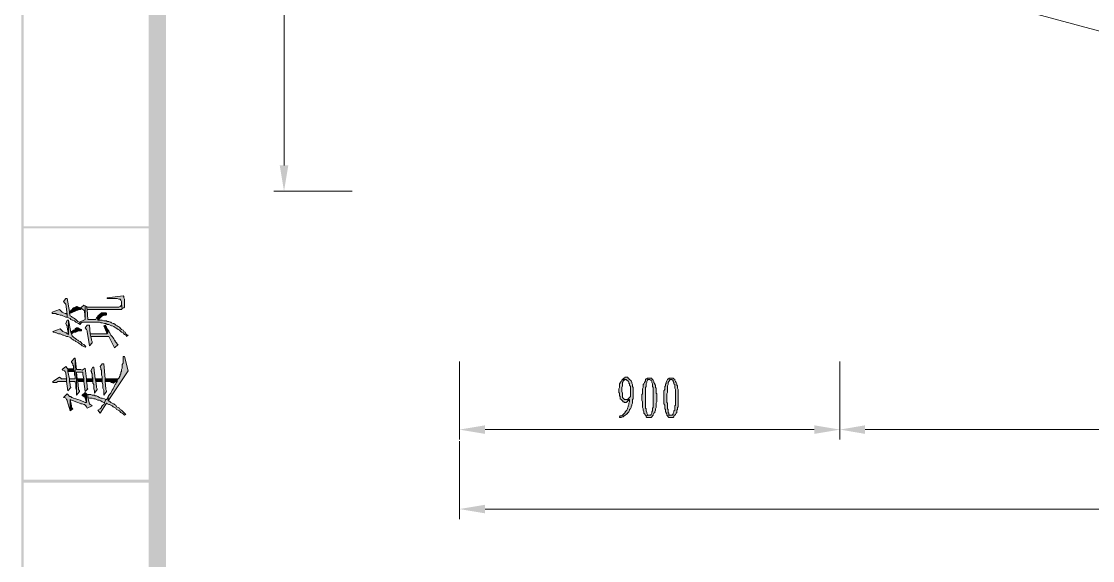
# Model space of a CAD drawing. Header units: inches. Extents: x 20 to 409, y 5 to 283.
# Drawn here: x 20.3 to 83.7, y 145.9 to 177.8 of the extents above; entities that cross this region are included whole.
import ezdxf

# ---------------------------------------------------------------- set-up
doc = ezdxf.new("R2010")
doc.units = ezdxf.units.IN
doc.header["$MEASUREMENT"] = 0
doc.layers.add('C00-00-00', color=7, linetype='Continuous')

msp = doc.modelspace()

# ---------------------------------------------------------------- hatches: boundary and pattern name
at = {"layer": 'C00-00-00'}
h = msp.add_hatch(color=0, dxfattribs=at)
h.dxf.hatch_style = 2
h.paths.add_polyline_path([(28.838, 282.085), (27.822, 283.101), (28.838, 6.114)])
h = msp.add_hatch(color=0, dxfattribs=at)
h.dxf.hatch_style = 2
h.paths.add_polyline_path([(27.822, 283.101), (28.838, 6.114), (27.822, 5.098)])
h = msp.add_hatch(color=0, dxfattribs=at)
h.dxf.hatch_style = 2
h.paths.add_polyline_path([(20.414, 282.593), (20.287, 282.593), (20.414, 5.606)])
h = msp.add_hatch(color=0, dxfattribs=at)
h.dxf.hatch_style = 2
h.paths.add_polyline_path([(20.287, 282.593), (20.414, 5.606), (20.287, 5.606)])
h = msp.add_hatch(color=0, dxfattribs=at)
h.dxf.hatch_style = 2
h.paths.add_polyline_path([(35.569, 169.266), (36.077, 169.266), (35.823, 167.742)])
h = msp.add_hatch(color=0, dxfattribs=at)
h.dxf.hatch_style = 2
h.paths.add_polyline_path([(20.329, 165.668), (20.329, 165.541), (28.33, 165.668)])
h = msp.add_hatch(color=0, dxfattribs=at)
h.dxf.hatch_style = 2
h.paths.add_polyline_path([(20.329, 165.541), (28.33, 165.668), (28.33, 165.541)])
h = msp.add_hatch(color=0, dxfattribs=at)
h.dxf.hatch_style = 2
h.paths.add_polyline_path([(22.784, 161.223), (22.827, 161.138), (22.869, 161.096), (22.911, 161.054), (22.996, 160.461), (22.996, 160.292), (23.081, 160.249), (23.165, 160.207), (23.208, 160.165), (23.292, 160.122), (23.335, 160.122), (23.419, 160.08), (23.504, 159.995), (23.589, 159.953), (23.673, 159.911), (23.758, 159.868), (23.758, 159.953), (23.716, 159.995), (23.631, 160.038), (23.546, 160.122), (23.504, 160.165), (23.419, 160.207), (23.377, 160.249), (23.292, 160.292), (23.25, 160.334), (23.165, 160.376), (23.123, 160.503), (23.123, 160.63), (22.996, 161.392), (22.911, 161.392)])
h = msp.add_hatch(color=0, dxfattribs=at)
h.dxf.hatch_style = 2
h.paths.add_polyline_path([(23.716, 159.995), (23.758, 159.953), (23.758, 159.868), (23.758, 159.953), (23.843, 159.953), (23.885, 159.995), (24.901, 159.995), (24.986, 159.953), (25.07, 159.953), (25.197, 159.911), (25.282, 159.911), (25.367, 159.868), (25.451, 159.868), (25.536, 159.826), (25.621, 159.784), (25.663, 159.784), (25.748, 159.741), (25.79, 159.699), (25.875, 159.657), (25.959, 159.614), (26.002, 159.572), (26.086, 159.53), (26.171, 159.445), (26.213, 159.403), (26.298, 159.36), (26.383, 159.276), (26.467, 159.233), (26.51, 159.149), (26.594, 159.233), (26.552, 159.233), (26.467, 159.318), (26.425, 159.403), (26.34, 159.445), (26.298, 159.53), (26.213, 159.572), (26.171, 159.614), (26.086, 159.699), (26.002, 159.741), (25.959, 159.784), (25.875, 159.826), (25.832, 159.868), (25.748, 159.911), (25.705, 159.911), (25.621, 159.953), (25.578, 159.995), (25.536, 159.995), (25.451, 160.038), (25.367, 160.038), (25.324, 160.08), (25.155, 160.08), (25.07, 160.122), (24.816, 160.122), (24.774, 160.292), (24.732, 160.249), (24.689, 160.165), (24.224, 160.165), (24.181, 160.757), (24.139, 160.927), (24.054, 160.969), (24.054, 160.165)])
h = msp.add_hatch(color=0, dxfattribs=at)
h.dxf.hatch_style = 2
h.paths.add_polyline_path([(23.8, 160.842), (23.843, 160.8), (23.927, 160.757), (23.97, 160.715), (24.012, 160.673), (24.054, 160.165), (24.054, 160.969), (23.97, 161.011)])
h = msp.add_hatch(color=0, dxfattribs=at)
h.dxf.hatch_style = 2
h.paths.add_polyline_path([(24.139, 160.927), (24.181, 160.757), (26.213, 160.757), (26.256, 160.8), (26.213, 161.054), (26.213, 161.011), (26.171, 160.969), (26.129, 160.927), (26.044, 160.884), (24.308, 160.884), (24.266, 160.884), (24.224, 160.884)])
h = msp.add_hatch(color=0, dxfattribs=at)
h.dxf.hatch_style = 2
h.paths.add_polyline_path([(25.367, 161.435), (25.367, 161.392), (25.451, 161.392), (25.959, 161.392), (26.044, 161.35), (26.129, 161.35), (26.171, 161.308), (26.213, 161.223), (26.213, 161.054), (26.256, 160.8), (26.34, 160.842), (26.383, 160.884), (26.383, 161.35), (26.34, 161.435), (26.34, 161.519), (26.298, 161.562)])
h = msp.add_hatch(color=0, dxfattribs=at)
h.dxf.hatch_style = 2
h.paths.add_polyline_path([(22.107, 160.588), (22.107, 160.503), (22.234, 160.503), (22.319, 160.503), (22.403, 160.461), (22.488, 160.461), (22.573, 160.419), (22.657, 160.419), (22.742, 160.376), (22.827, 160.334), (22.911, 160.292), (22.996, 160.292), (22.996, 160.461), (22.911, 160.503), (22.869, 160.503), (22.784, 160.546), (22.7, 160.588), (22.657, 160.63), (22.615, 160.673), (22.53, 160.757)])
h = msp.add_hatch(color=0, dxfattribs=at)
h.dxf.hatch_style = 2
h.paths.add_polyline_path([(23.123, 160.63), (23.123, 160.503), (23.25, 160.546), (23.335, 160.588), (23.419, 160.63), (23.504, 160.673), (23.589, 160.715), (23.631, 160.715), (23.716, 160.757), (23.8, 160.757), (23.8, 160.842), (23.673, 160.884), (23.589, 160.927), (23.546, 160.927), (23.462, 160.884), (23.377, 160.842), (23.335, 160.8), (23.292, 160.757), (23.208, 160.715), (23.165, 160.63)])
h = msp.add_hatch(color=0, dxfattribs=at)
h.dxf.hatch_style = 2
h.paths.add_polyline_path([(24.774, 160.292), (24.816, 160.122), (24.859, 160.165), (24.901, 160.207), (24.986, 160.292), (25.028, 160.334), (25.113, 160.376), (25.197, 160.419), (25.282, 160.419), (25.324, 160.461), (25.324, 160.503), (25.282, 160.546), (25.028, 160.546), (24.986, 160.503), (24.901, 160.461), (24.859, 160.419), (24.816, 160.376)])
h = msp.add_hatch(color=0, dxfattribs=at)
h.dxf.hatch_style = 2
h.paths.add_polyline_path([(22.149, 159.445), (22.192, 159.403), (22.234, 159.403), (22.319, 159.36), (22.361, 159.36), (22.488, 159.318), (22.573, 159.318), (22.657, 159.276), (22.742, 159.233), (22.784, 159.233), (22.869, 159.191), (22.954, 159.149), (23.038, 159.149), (23.123, 159.106), (23.208, 159.064), (23.25, 159.022), (23.335, 158.979), (23.377, 158.937), (23.462, 158.895), (23.504, 158.852), (23.589, 158.81), (23.673, 158.768), (23.716, 158.725), (23.8, 158.683), (23.885, 158.598), (23.97, 158.556), (24.054, 158.514), (24.097, 158.556), (24.012, 158.641), (23.97, 158.683), (23.885, 158.725), (23.8, 158.81), (23.758, 158.852), (23.673, 158.895), (23.631, 158.937), (23.546, 158.979), (23.504, 159.022), (23.419, 159.064), (23.377, 159.106), (23.335, 159.149), (23.292, 159.191), (23.25, 159.318), (23.208, 159.403), (23.081, 160.122), (23.081, 159.276), (22.996, 159.318), (22.954, 159.36), (22.911, 159.36), (22.827, 159.403), (22.742, 159.445), (22.7, 159.487), (22.657, 159.53), (22.573, 159.614)])
h = msp.add_hatch(color=0, dxfattribs=at)
h.dxf.hatch_style = 2
h.paths.add_polyline_path([(22.911, 159.911), (22.954, 159.826), (22.996, 159.784), (22.996, 159.699), (23.081, 159.276), (23.081, 160.122), (22.996, 160.122)])
h = msp.add_hatch(color=0, dxfattribs=at)
h.dxf.hatch_style = 2
h.paths.add_polyline_path([(23.758, 159.868), (23.8, 159.911), (23.8, 159.953), (23.758, 159.953)])
h = msp.add_hatch(color=0, dxfattribs=at)
h.dxf.hatch_style = 2
h.paths.add_polyline_path([(24.054, 159.657), (24.139, 159.572), (24.181, 159.487), (24.181, 159.445), (24.308, 158.598), (24.478, 158.768), (24.478, 158.852), (24.435, 158.937), (24.435, 158.979), (24.393, 159.149), (24.351, 159.318), (24.308, 159.826), (24.181, 159.826)])
h = msp.add_hatch(color=0, dxfattribs=at)
h.dxf.hatch_style = 2
h.paths.add_polyline_path([(25.155, 159.784), (25.367, 159.318), (25.451, 159.487), (25.367, 159.614), (25.324, 159.699), (25.24, 159.826)])
h = msp.add_hatch(color=0, dxfattribs=at)
h.dxf.hatch_style = 2
h.paths.add_polyline_path([(23.208, 159.403), (23.25, 159.318), (23.335, 159.36), (23.419, 159.403), (23.504, 159.403), (23.589, 159.445), (23.673, 159.487), (23.843, 159.487), (23.843, 159.572), (23.716, 159.614), (23.631, 159.657), (23.546, 159.657), (23.462, 159.614), (23.462, 159.572), (23.377, 159.53), (23.335, 159.487), (23.25, 159.445)])
h = msp.add_hatch(color=0, dxfattribs=at)
h.dxf.hatch_style = 2
h.paths.add_polyline_path([(24.351, 159.318), (24.393, 159.149), (25.451, 159.149), (25.79, 158.471), (26.002, 158.683), (25.959, 158.683), (25.959, 158.725), (25.917, 158.768), (25.875, 158.81), (25.832, 158.852), (25.832, 158.895), (25.79, 158.937), (25.748, 159.022), (25.705, 159.064), (25.663, 159.149), (25.578, 159.233), (25.536, 159.318), (25.494, 159.403), (25.451, 159.487), (25.367, 159.318)])
h = msp.add_hatch(color=0, dxfattribs=at)
h.dxf.hatch_style = 2
h.paths.add_polyline_path([(23.123, 156.651), (23.123, 156.482), (23.165, 156.482), (23.462, 156.482), (23.462, 156.439), (23.504, 156.355), (23.504, 156.101), (23.546, 155.974), (23.546, 155.677), (23.546, 157.032), (23.927, 157.032), (23.927, 156.99), (23.927, 156.905), (23.97, 156.651), (23.97, 156.482), (24.054, 155.889), (24.224, 156.058), (24.181, 156.101), (24.181, 156.27), (24.139, 156.482), (24.139, 156.651), (24.054, 157.286), (23.885, 157.159), (23.8, 157.201), (23.546, 157.201), (23.462, 157.879), (23.462, 156.651), (23.419, 156.651)])
h = msp.add_hatch(color=0, dxfattribs=at)
h.dxf.hatch_style = 2
h.paths.add_polyline_path([(23.25, 157.667), (23.25, 157.625), (23.335, 157.54), (23.335, 157.455), (23.377, 157.413), (23.377, 157.201), (23.419, 157.074), (23.419, 156.863), (23.462, 156.778), (23.462, 156.651), (23.462, 157.879), (23.419, 157.879)])
h = msp.add_hatch(color=0, dxfattribs=at)
h.dxf.hatch_style = 2
h.paths.add_polyline_path([(25.409, 155.593), (25.409, 155.339), (26.594, 157.117), (26.383, 157.963), (26.298, 157.963), (26.298, 157.879), (26.298, 157.582), (26.256, 157.498), (26.256, 157.286), (26.213, 157.201), (26.213, 157.074), (26.171, 157.032), (26.171, 156.947), (26.129, 156.905), (26.129, 156.82), (26.086, 156.778), (26.086, 156.736), (26.044, 156.693), (26.002, 156.651), (25.959, 156.524), (25.959, 156.482), (25.917, 156.439), (25.875, 156.355), (25.832, 156.312), (25.79, 156.228), (25.748, 156.143), (25.705, 156.058), (25.663, 155.974), (25.621, 155.889), (25.578, 155.804), (25.494, 155.72)])
h = msp.add_hatch(color=0, dxfattribs=at)
h.dxf.hatch_style = 2
h.paths.add_polyline_path([(22.7, 157.201), (22.742, 157.159), (22.827, 157.117), (22.869, 157.074), (22.911, 156.99), (22.954, 156.651), (22.954, 156.482), (23.038, 155.931), (23.208, 156.143), (23.165, 156.228), (23.165, 156.312), (23.123, 156.482), (23.123, 156.651), (23.038, 157.074), (23.038, 157.244), (22.996, 157.286), (22.911, 157.371)])
h = msp.add_hatch(color=0, dxfattribs=at)
h.dxf.hatch_style = 2
h.paths.add_polyline_path([(23.038, 157.244), (23.038, 157.074), (23.419, 157.074), (23.377, 157.201), (23.335, 157.244)])
h = msp.add_hatch(color=0, dxfattribs=at)
h.dxf.hatch_style = 2
h.paths.add_polyline_path([(24.393, 157.117), (24.435, 157.074), (24.435, 156.99), (24.478, 156.99), (24.478, 156.736), (24.52, 156.693), (24.52, 156.397), (24.562, 156.312), (24.562, 156.058), (24.605, 155.931), (24.605, 155.804), (24.774, 156.016), (24.774, 156.058), (24.732, 156.143), (24.732, 156.185), (24.689, 156.482), (24.647, 156.651), (24.562, 157.328), (24.52, 157.328)])
h = msp.add_hatch(color=0, dxfattribs=at)
h.dxf.hatch_style = 2
h.paths.add_polyline_path([(24.943, 157.371), (24.986, 157.286), (24.986, 157.201), (25.028, 157.159), (25.028, 156.863), (25.07, 156.778), (25.07, 156.439), (25.113, 156.312), (25.113, 156.101), (25.155, 155.974), (25.155, 155.677), (25.324, 155.889), (25.324, 155.931), (25.282, 156.016), (25.282, 156.058), (25.24, 156.482), (25.24, 156.651), (25.155, 157.54), (25.07, 157.54)])
h = msp.add_hatch(color=0, dxfattribs=at)
h.dxf.hatch_style = 2
h.paths.add_polyline_path([(22.149, 156.482), (22.149, 156.439), (22.234, 156.439), (22.361, 156.439), (22.446, 156.482), (22.954, 156.482), (22.954, 156.651), (22.657, 156.651), (22.615, 156.693), (22.53, 156.736)])
h = msp.add_hatch(color=0, dxfattribs=at)
h.dxf.hatch_style = 2
h.paths.add_polyline_path([(23.546, 155.677), (23.716, 155.889), (23.716, 155.931), (23.673, 156.016), (23.673, 156.058), (23.631, 156.482), (23.589, 156.651), (23.546, 157.032)])
h = msp.add_hatch(color=0, dxfattribs=at)
h.dxf.hatch_style = 2
h.paths.add_polyline_path([(23.589, 156.651), (23.631, 156.482), (23.97, 156.482), (23.97, 156.651)])
h = msp.add_hatch(color=0, dxfattribs=at)
h.dxf.hatch_style = 2
h.paths.add_polyline_path([(24.139, 156.651), (24.139, 156.482), (24.224, 156.482), (24.52, 156.482), (24.52, 156.651)])
h = msp.add_hatch(color=0, dxfattribs=at)
h.dxf.hatch_style = 2
h.paths.add_polyline_path([(24.647, 156.651), (24.689, 156.482), (25.07, 156.482), (25.07, 156.651)])
h = msp.add_hatch(color=0, dxfattribs=at)
h.dxf.hatch_style = 2
h.paths.add_polyline_path([(25.24, 156.651), (25.24, 156.482), (25.282, 156.482), (25.536, 156.482), (25.621, 156.439), (25.705, 156.397), (25.959, 156.524), (26.002, 156.651)])
h = msp.add_hatch(color=0, dxfattribs=at)
h.dxf.hatch_style = 2
h.paths.add_polyline_path([(55.847, 156.609), (55.804, 156.566), (55.762, 156.482), (55.72, 156.439), (55.72, 156.397), (55.677, 156.355), (55.677, 156.143), (55.635, 156.058), (55.635, 155.847), (55.677, 155.804), (55.677, 155.635), (55.72, 155.593), (55.72, 155.466), (55.762, 155.423), (55.804, 155.381), (55.847, 155.339), (55.889, 155.296), (55.931, 155.296), (55.974, 155.254), (56.058, 155.254), (56.101, 155.296), (56.143, 155.296), (56.143, 155.339), (56.185, 155.339), (56.228, 155.381), (56.058, 155.423), (55.974, 155.423), (55.931, 155.466), (55.889, 155.508), (55.847, 155.55), (55.847, 155.804), (55.804, 155.889), (55.804, 156.143), (55.847, 156.228), (55.847, 156.439), (55.889, 156.482), (55.889, 156.524), (55.931, 156.566), (55.974, 156.566), (56.016, 156.609)])
h = msp.add_hatch(color=0, dxfattribs=at)
h.dxf.hatch_style = 2
h.paths.add_polyline_path([(56.058, 156.736), (56.016, 156.736), (55.974, 156.693), (55.931, 156.693), (55.889, 156.651), (55.847, 156.609), (56.058, 156.609), (56.101, 156.566), (56.143, 156.524), (56.185, 156.524), (56.228, 156.439), (56.228, 156.397), (56.27, 156.355), (56.27, 156.27), (56.312, 156.185), (56.312, 155.635), (56.312, 155.593), (56.27, 155.55), (56.228, 155.508), (56.185, 155.466), (56.27, 155.423), (56.27, 155.296), (56.228, 155.212), (56.228, 155.127), (56.185, 155.042), (56.185, 155), (56.143, 154.915), (56.143, 154.873), (56.101, 154.788), (56.058, 154.746), (56.016, 154.704), (56.016, 154.661), (55.974, 154.619), (55.931, 154.577), (55.889, 154.534), (55.847, 154.492), (55.804, 154.45), (55.72, 154.45), (55.677, 154.407), (55.677, 154.365), (55.72, 154.365), (55.762, 154.365), (55.847, 154.407), (55.889, 154.407), (55.931, 154.45), (55.974, 154.45), (56.016, 154.492), (56.058, 154.534), (56.101, 154.577), (56.143, 154.577), (56.143, 154.619), (56.185, 154.661), (56.228, 154.704), (56.27, 154.788), (56.27, 154.831), (56.312, 154.873), (56.355, 154.958), (56.355, 155), (56.397, 155.085), (56.397, 155.127), (56.439, 155.212), (56.439, 155.423), (56.482, 155.466), (56.482, 156.143), (56.439, 156.185), (56.439, 156.312), (56.397, 156.397), (56.397, 156.439), (56.355, 156.524), (56.312, 156.566), (56.27, 156.609), (56.228, 156.651), (56.228, 156.693), (56.185, 156.693), (56.143, 156.736)])
h = msp.add_hatch(color=0, dxfattribs=at)
h.dxf.hatch_style = 2
h.paths.add_polyline_path([(57.244, 156.651), (57.201, 156.609), (57.201, 156.524), (57.159, 156.439), (57.117, 156.355), (57.074, 156.312), (57.074, 156.143), (57.032, 156.058), (57.032, 155.762), (56.99, 155.72), (56.99, 155.381), (57.032, 155.296), (57.032, 154.958), (57.074, 154.873), (57.074, 154.788), (57.117, 154.704), (57.117, 154.619), (57.159, 154.577), (57.201, 154.492), (57.244, 154.45), (57.413, 154.492), (57.328, 154.492), (57.328, 154.534), (57.286, 154.619), (57.286, 154.661), (57.244, 154.746), (57.244, 154.873), (57.201, 154.915), (57.201, 156.143), (57.244, 156.185), (57.244, 156.355), (57.286, 156.439), (57.286, 156.482), (57.328, 156.566), (57.371, 156.609), (57.413, 156.609)])
h = msp.add_hatch(color=0, dxfattribs=at)
h.dxf.hatch_style = 2
h.paths.add_polyline_path([(57.455, 156.693), (57.328, 156.693), (57.286, 156.651), (57.244, 156.651), (57.413, 156.609), (57.455, 156.609), (57.498, 156.566), (57.54, 156.566), (57.582, 156.482), (57.582, 156.439), (57.625, 156.355), (57.625, 156.185), (57.667, 156.143), (57.667, 155.55), (57.667, 155.508), (57.667, 154.958), (57.625, 154.915), (57.625, 154.746), (57.582, 154.704), (57.582, 154.619), (57.54, 154.534), (57.498, 154.492), (57.413, 154.492), (57.244, 154.45), (57.244, 154.407), (57.286, 154.365), (57.54, 154.365), (57.582, 154.407), (57.625, 154.45), (57.667, 154.492), (57.667, 154.534), (57.709, 154.619), (57.752, 154.661), (57.752, 154.704), (57.794, 154.788), (57.794, 154.873), (57.836, 154.958), (57.836, 155.212), (57.879, 155.296), (57.879, 155.762), (57.836, 155.804), (57.836, 156.101), (57.794, 156.143), (57.794, 156.27), (57.752, 156.312), (57.752, 156.355), (57.709, 156.439), (57.709, 156.482), (57.667, 156.566), (57.625, 156.609), (57.582, 156.651), (57.582, 156.693), (57.54, 156.693)])
h = msp.add_hatch(color=0, dxfattribs=at)
h.dxf.hatch_style = 2
h.paths.add_polyline_path([(58.556, 156.651), (58.514, 156.609), (58.471, 156.524), (58.429, 156.439), (58.429, 156.355), (58.387, 156.355), (58.387, 156.228), (58.344, 156.185), (58.344, 156.016), (58.302, 155.931), (58.302, 155.169), (58.344, 155.085), (58.344, 154.958), (58.344, 154.873), (58.387, 154.831), (58.387, 154.704), (58.429, 154.661), (58.429, 154.619), (58.471, 154.577), (58.471, 154.492), (58.514, 154.45), (58.725, 154.492), (58.641, 154.492), (58.598, 154.534), (58.598, 154.619), (58.556, 154.661), (58.556, 154.831), (58.514, 154.873), (58.514, 155.212), (58.471, 155.254), (58.471, 155.762), (58.514, 155.847), (58.514, 156.228), (58.556, 156.312), (58.556, 156.439), (58.598, 156.482), (58.641, 156.566), (58.641, 156.609), (58.683, 156.609), (58.725, 156.609)])
h = msp.add_hatch(color=0, dxfattribs=at)
h.dxf.hatch_style = 2
h.paths.add_polyline_path([(58.725, 156.693), (58.598, 156.693), (58.598, 156.651), (58.556, 156.651), (58.725, 156.609), (58.768, 156.609), (58.81, 156.566), (58.852, 156.566), (58.852, 156.482), (58.895, 156.439), (58.895, 156.355), (58.937, 156.312), (58.937, 156.101), (58.979, 156.016), (58.979, 155.55), (58.979, 155.508), (58.979, 155.085), (58.937, 155.042), (58.937, 154.788), (58.895, 154.746), (58.895, 154.704), (58.852, 154.619), (58.852, 154.534), (58.81, 154.534), (58.81, 154.492), (58.768, 154.492), (58.725, 154.492), (58.514, 154.45), (58.556, 154.407), (58.598, 154.365), (58.852, 154.365), (58.895, 154.407), (58.895, 154.45), (58.937, 154.492), (58.979, 154.534), (59.022, 154.619), (59.064, 154.661), (59.064, 154.788), (59.106, 154.831), (59.106, 154.958), (59.149, 155), (59.149, 156.016), (59.106, 156.101), (59.106, 156.228), (59.064, 156.27), (59.064, 156.355), (59.022, 156.439), (58.979, 156.482), (58.937, 156.566), (58.937, 156.609), (58.895, 156.651), (58.852, 156.693)])
h = msp.add_hatch(color=0, dxfattribs=at)
h.dxf.hatch_style = 2
h.paths.add_polyline_path([(22.784, 155.55), (22.827, 155.55), (22.911, 155.508), (22.954, 155.423), (22.996, 155.381), (22.996, 155.339), (23.165, 154.746), (23.165, 155.423), (23.25, 155.381), (23.377, 155.339), (23.504, 155.296), (23.631, 155.254), (23.716, 155.212), (23.8, 155.169), (23.885, 155.169), (23.97, 155.127), (24.012, 155.127), (24.054, 155.085), (24.097, 155.042), (24.139, 155), (24.181, 154.915), (24.478, 155.042), (24.435, 155.085), (24.351, 155.127), (24.308, 155.169), (24.224, 155.55), (24.224, 155.72), (24.139, 155.762), (24.139, 155.254), (24.054, 155.254), (23.97, 155.296), (23.843, 155.339), (23.758, 155.381), (23.631, 155.423), (23.504, 155.466), (23.377, 155.508), (23.292, 155.55), (23.25, 155.55), (23.208, 155.593), (23.123, 155.593), (23.081, 155.677), (22.996, 155.762)])
h = msp.add_hatch(color=0, dxfattribs=at)
h.dxf.hatch_style = 2
h.paths.add_polyline_path([(23.165, 154.746), (23.335, 154.873), (23.292, 154.915), (23.25, 155), (23.25, 155.042), (23.165, 155.423)])
h = msp.add_hatch(color=0, dxfattribs=at)
h.dxf.hatch_style = 2
h.paths.add_polyline_path([(23.885, 155.677), (23.885, 155.635), (23.97, 155.593), (24.054, 155.55), (24.054, 155.508), (24.139, 155.254), (24.139, 155.762), (24.054, 155.847)])
h = msp.add_hatch(color=0, dxfattribs=at)
h.dxf.hatch_style = 2
h.paths.add_polyline_path([(24.224, 155.72), (24.224, 155.55), (24.308, 155.508), (24.478, 155.508), (24.562, 155.466), (24.647, 155.466), (24.732, 155.423), (24.816, 155.381), (24.901, 155.381), (24.986, 155.339), (25.07, 155.296), (25.155, 155.254), (25.197, 155.254), (25.282, 155.423), (25.197, 155.466), (25.07, 155.508), (24.986, 155.508), (24.901, 155.55), (24.816, 155.593), (24.732, 155.635), (24.647, 155.635), (24.605, 155.677), (24.478, 155.677), (24.393, 155.72), (24.266, 155.72)])
h = msp.add_hatch(color=0, dxfattribs=at)
h.dxf.hatch_style = 2
h.paths.add_polyline_path([(24.816, 154.788), (24.943, 154.619), (25.324, 155.212), (25.367, 155.169), (25.451, 155.127), (25.494, 155.127), (25.578, 155.085), (25.663, 155.042), (25.705, 155), (25.79, 154.958), (25.875, 154.915), (25.917, 154.831), (26.002, 154.788), (26.086, 154.746), (26.171, 154.661), (26.256, 154.619), (26.298, 154.577), (26.383, 154.492), (26.467, 154.534), (26.425, 154.577), (26.34, 154.661), (26.298, 154.704), (26.213, 154.788), (26.129, 154.831), (26.086, 154.915), (26.002, 154.958), (25.917, 155), (25.875, 155.085), (25.79, 155.127), (25.748, 155.169), (25.663, 155.212), (25.578, 155.254), (25.536, 155.296), (25.451, 155.339), (25.409, 155.339), (25.409, 155.593), (25.367, 155.466), (25.324, 155.423), (25.282, 155.423), (25.197, 155.254), (25.197, 155.212), (25.155, 155.127), (25.113, 155.085), (25.07, 155.042), (25.028, 155), (25.028, 154.958), (24.986, 154.915), (24.943, 154.873)])
h = msp.add_hatch(color=0, dxfattribs=at)
h.dxf.hatch_style = 2
h.paths.add_polyline_path([(56.185, 155.466), (56.143, 155.423), (56.058, 155.423), (56.228, 155.381), (56.27, 155.423)])
h = msp.add_hatch(color=0, dxfattribs=at)
h.dxf.hatch_style = 2
h.paths.add_polyline_path([(47.719, 153.899), (47.719, 153.391), (46.195, 153.645)])
h = msp.add_hatch(color=0, dxfattribs=at)
h.dxf.hatch_style = 2
h.paths.add_polyline_path([(67.192, 153.899), (67.192, 153.391), (68.716, 153.645)])
h = msp.add_hatch(color=0, dxfattribs=at)
h.dxf.hatch_style = 2
h.paths.add_polyline_path([(70.198, 153.899), (70.198, 153.391), (68.716, 153.645)])
h = msp.add_hatch(color=0, dxfattribs=at)
h.dxf.hatch_style = 2
h.paths.add_polyline_path([(20.329, 150.682), (20.329, 150.513), (28.33, 150.682)])
h = msp.add_hatch(color=0, dxfattribs=at)
h.dxf.hatch_style = 2
h.paths.add_polyline_path([(20.329, 150.513), (28.33, 150.682), (28.33, 150.513)])
h = msp.add_hatch(color=0, dxfattribs=at)
h.dxf.hatch_style = 2
h.paths.add_polyline_path([(47.719, 149.2), (47.719, 148.692), (46.195, 148.946)])

# ---------------------------------------------------------------- linework, layer by layer
at = {"layer": 'C00-00-00', "color": 0, "lineweight": 0}
for points in [[(35.823, 195.852), (35.823, 169.266)], [(45.179, 187.681), (152.282, 158.895)], [(39.845, 167.742), (35.23, 167.742)], [(46.195, 157.667), (46.195, 153.053)], [(68.716, 157.667), (68.716, 153.053)], [(68.716, 157.667), (68.716, 153.053)], [(67.192, 153.645), (47.719, 153.645)], [(204.691, 153.645), (70.198, 153.645)], [(46.195, 152.968), (46.195, 148.354)], [(47.719, 148.946), (154.695, 148.946)]]:
    msp.add_lwpolyline(points, dxfattribs=at)
for points in [[(22.784, 161.223), (22.827, 161.138), (22.869, 161.096), (22.911, 161.054), (22.996, 160.461), (22.996, 160.292), (23.081, 160.249), (23.165, 160.207), (23.208, 160.165), (23.292, 160.122), (23.335, 160.122), (23.419, 160.08), (23.504, 159.995), (23.589, 159.953), (23.673, 159.911), (23.758, 159.868), (23.758, 159.953), (23.716, 159.995), (23.631, 160.038), (23.546, 160.122), (23.504, 160.165), (23.419, 160.207), (23.377, 160.249), (23.292, 160.292), (23.25, 160.334), (23.165, 160.376), (23.123, 160.503), (23.123, 160.63), (22.996, 161.392), (22.911, 161.392)], [(23.716, 159.995), (23.758, 159.953), (23.758, 159.868), (23.758, 159.953), (23.843, 159.953), (23.885, 159.995), (24.901, 159.995), (24.986, 159.953), (25.07, 159.953), (25.197, 159.911), (25.282, 159.911), (25.367, 159.868), (25.451, 159.868), (25.536, 159.826), (25.621, 159.784), (25.663, 159.784), (25.748, 159.741), (25.79, 159.699), (25.875, 159.657), (25.959, 159.614), (26.002, 159.572), (26.086, 159.53), (26.171, 159.445), (26.213, 159.403), (26.298, 159.36), (26.383, 159.276), (26.467, 159.233), (26.51, 159.149), (26.594, 159.233), (26.552, 159.233), (26.467, 159.318), (26.425, 159.403), (26.34, 159.445), (26.298, 159.53), (26.213, 159.572), (26.171, 159.614), (26.086, 159.699), (26.002, 159.741), (25.959, 159.784), (25.875, 159.826), (25.832, 159.868), (25.748, 159.911), (25.705, 159.911), (25.621, 159.953), (25.578, 159.995), (25.536, 159.995), (25.451, 160.038), (25.367, 160.038), (25.324, 160.08), (25.155, 160.08), (25.07, 160.122), (24.816, 160.122), (24.774, 160.292), (24.732, 160.249), (24.689, 160.165), (24.224, 160.165), (24.181, 160.757), (24.139, 160.927), (24.054, 160.969), (24.054, 160.165)], [(23.8, 160.842), (23.843, 160.8), (23.927, 160.757), (23.97, 160.715), (24.012, 160.673), (24.054, 160.165), (24.054, 160.969), (23.97, 161.011)], [(24.139, 160.927), (24.181, 160.757), (26.213, 160.757), (26.256, 160.8), (26.213, 161.054), (26.213, 161.011), (26.171, 160.969), (26.129, 160.927), (26.044, 160.884), (24.308, 160.884), (24.266, 160.884), (24.224, 160.884)], [(25.367, 161.435), (25.367, 161.392), (25.451, 161.392), (25.959, 161.392), (26.044, 161.35), (26.129, 161.35), (26.171, 161.308), (26.213, 161.223), (26.213, 161.054), (26.256, 160.8), (26.34, 160.842), (26.383, 160.884), (26.383, 161.35), (26.34, 161.435), (26.34, 161.519), (26.298, 161.562)], [(22.107, 160.588), (22.107, 160.503), (22.234, 160.503), (22.319, 160.503), (22.403, 160.461), (22.488, 160.461), (22.573, 160.419), (22.657, 160.419), (22.742, 160.376), (22.827, 160.334), (22.911, 160.292), (22.996, 160.292), (22.996, 160.461), (22.911, 160.503), (22.869, 160.503), (22.784, 160.546), (22.7, 160.588), (22.657, 160.63), (22.615, 160.673), (22.53, 160.757)], [(23.123, 160.63), (23.123, 160.503), (23.25, 160.546), (23.335, 160.588), (23.419, 160.63), (23.504, 160.673), (23.589, 160.715), (23.631, 160.715), (23.716, 160.757), (23.8, 160.757), (23.8, 160.842), (23.673, 160.884), (23.589, 160.927), (23.546, 160.927), (23.462, 160.884), (23.377, 160.842), (23.335, 160.8), (23.292, 160.757), (23.208, 160.715), (23.165, 160.63)], [(24.774, 160.292), (24.816, 160.122), (24.859, 160.165), (24.901, 160.207), (24.986, 160.292), (25.028, 160.334), (25.113, 160.376), (25.197, 160.419), (25.282, 160.419), (25.324, 160.461), (25.324, 160.503), (25.282, 160.546), (25.028, 160.546), (24.986, 160.503), (24.901, 160.461), (24.859, 160.419), (24.816, 160.376)], [(22.149, 159.445), (22.192, 159.403), (22.234, 159.403), (22.319, 159.36), (22.361, 159.36), (22.488, 159.318), (22.573, 159.318), (22.657, 159.276), (22.742, 159.233), (22.784, 159.233), (22.869, 159.191), (22.954, 159.149), (23.038, 159.149), (23.123, 159.106), (23.208, 159.064), (23.25, 159.022), (23.335, 158.979), (23.377, 158.937), (23.462, 158.895), (23.504, 158.852), (23.589, 158.81), (23.673, 158.768), (23.716, 158.725), (23.8, 158.683), (23.885, 158.598), (23.97, 158.556), (24.054, 158.514), (24.097, 158.556), (24.012, 158.641), (23.97, 158.683), (23.885, 158.725), (23.8, 158.81), (23.758, 158.852), (23.673, 158.895), (23.631, 158.937), (23.546, 158.979), (23.504, 159.022), (23.419, 159.064), (23.377, 159.106), (23.335, 159.149), (23.292, 159.191), (23.25, 159.318), (23.208, 159.403), (23.081, 160.122), (23.081, 159.276), (22.996, 159.318), (22.954, 159.36), (22.911, 159.36), (22.827, 159.403), (22.742, 159.445), (22.7, 159.487), (22.657, 159.53), (22.573, 159.614)], [(22.911, 159.911), (22.954, 159.826), (22.996, 159.784), (22.996, 159.699), (23.081, 159.276), (23.081, 160.122), (22.996, 160.122)], [(23.758, 159.868), (23.8, 159.911), (23.8, 159.953), (23.758, 159.953)], [(24.054, 159.657), (24.139, 159.572), (24.181, 159.487), (24.181, 159.445), (24.308, 158.598), (24.478, 158.768), (24.478, 158.852), (24.435, 158.937), (24.435, 158.979), (24.393, 159.149), (24.351, 159.318), (24.308, 159.826), (24.181, 159.826)], [(25.155, 159.784), (25.367, 159.318), (25.451, 159.487), (25.367, 159.614), (25.324, 159.699), (25.24, 159.826)], [(23.208, 159.403), (23.25, 159.318), (23.335, 159.36), (23.419, 159.403), (23.504, 159.403), (23.589, 159.445), (23.673, 159.487), (23.843, 159.487), (23.843, 159.572), (23.716, 159.614), (23.631, 159.657), (23.546, 159.657), (23.462, 159.614), (23.462, 159.572), (23.377, 159.53), (23.335, 159.487), (23.25, 159.445)], [(24.351, 159.318), (24.393, 159.149), (25.451, 159.149), (25.79, 158.471), (26.002, 158.683), (25.959, 158.683), (25.959, 158.725), (25.917, 158.768), (25.875, 158.81), (25.832, 158.852), (25.832, 158.895), (25.79, 158.937), (25.748, 159.022), (25.705, 159.064), (25.663, 159.149), (25.578, 159.233), (25.536, 159.318), (25.494, 159.403), (25.451, 159.487), (25.367, 159.318)], [(23.123, 156.651), (23.123, 156.482), (23.165, 156.482), (23.462, 156.482), (23.462, 156.439), (23.504, 156.355), (23.504, 156.101), (23.546, 155.974), (23.546, 155.677), (23.546, 157.032), (23.927, 157.032), (23.927, 156.99), (23.927, 156.905), (23.97, 156.651), (23.97, 156.482), (24.054, 155.889), (24.224, 156.058), (24.181, 156.101), (24.181, 156.27), (24.139, 156.482), (24.139, 156.651), (24.054, 157.286), (23.885, 157.159), (23.8, 157.201), (23.546, 157.201), (23.462, 157.879), (23.462, 156.651), (23.419, 156.651)], [(23.25, 157.667), (23.25, 157.625), (23.335, 157.54), (23.335, 157.455), (23.377, 157.413), (23.377, 157.201), (23.419, 157.074), (23.419, 156.863), (23.462, 156.778), (23.462, 156.651), (23.462, 157.879), (23.419, 157.879)], [(25.409, 155.593), (25.409, 155.339), (26.594, 157.117), (26.383, 157.963), (26.298, 157.963), (26.298, 157.879), (26.298, 157.582), (26.256, 157.498), (26.256, 157.286), (26.213, 157.201), (26.213, 157.074), (26.171, 157.032), (26.171, 156.947), (26.129, 156.905), (26.129, 156.82), (26.086, 156.778), (26.086, 156.736), (26.044, 156.693), (26.002, 156.651), (25.959, 156.524), (25.959, 156.482), (25.917, 156.439), (25.875, 156.355), (25.832, 156.312), (25.79, 156.228), (25.748, 156.143), (25.705, 156.058), (25.663, 155.974), (25.621, 155.889), (25.578, 155.804), (25.494, 155.72)], [(22.7, 157.201), (22.742, 157.159), (22.827, 157.117), (22.869, 157.074), (22.911, 156.99), (22.954, 156.651), (22.954, 156.482), (23.038, 155.931), (23.208, 156.143), (23.165, 156.228), (23.165, 156.312), (23.123, 156.482), (23.123, 156.651), (23.038, 157.074), (23.038, 157.244), (22.996, 157.286), (22.911, 157.371)], [(23.038, 157.244), (23.038, 157.074), (23.419, 157.074), (23.377, 157.201), (23.335, 157.244)], [(24.393, 157.117), (24.435, 157.074), (24.435, 156.99), (24.478, 156.99), (24.478, 156.736), (24.52, 156.693), (24.52, 156.397), (24.562, 156.312), (24.562, 156.058), (24.605, 155.931), (24.605, 155.804), (24.774, 156.016), (24.774, 156.058), (24.732, 156.143), (24.732, 156.185), (24.689, 156.482), (24.647, 156.651), (24.562, 157.328), (24.52, 157.328)], [(24.943, 157.371), (24.986, 157.286), (24.986, 157.201), (25.028, 157.159), (25.028, 156.863), (25.07, 156.778), (25.07, 156.439), (25.113, 156.312), (25.113, 156.101), (25.155, 155.974), (25.155, 155.677), (25.324, 155.889), (25.324, 155.931), (25.282, 156.016), (25.282, 156.058), (25.24, 156.482), (25.24, 156.651), (25.155, 157.54), (25.07, 157.54)], [(22.149, 156.482), (22.149, 156.439), (22.234, 156.439), (22.361, 156.439), (22.446, 156.482), (22.954, 156.482), (22.954, 156.651), (22.657, 156.651), (22.615, 156.693), (22.53, 156.736)], [(23.546, 155.677), (23.716, 155.889), (23.716, 155.931), (23.673, 156.016), (23.673, 156.058), (23.631, 156.482), (23.589, 156.651), (23.546, 157.032)], [(23.589, 156.651), (23.631, 156.482), (23.97, 156.482), (23.97, 156.651)], [(24.139, 156.651), (24.139, 156.482), (24.224, 156.482), (24.52, 156.482), (24.52, 156.651)], [(24.647, 156.651), (24.689, 156.482), (25.07, 156.482), (25.07, 156.651)], [(25.24, 156.651), (25.24, 156.482), (25.282, 156.482), (25.536, 156.482), (25.621, 156.439), (25.705, 156.397), (25.959, 156.524), (26.002, 156.651)], [(55.847, 156.609), (55.804, 156.566), (55.762, 156.482), (55.72, 156.439), (55.72, 156.397), (55.677, 156.355), (55.677, 156.143), (55.635, 156.058), (55.635, 155.847), (55.677, 155.804), (55.677, 155.635), (55.72, 155.593), (55.72, 155.466), (55.762, 155.423), (55.804, 155.381), (55.847, 155.339), (55.889, 155.296), (55.931, 155.296), (55.974, 155.254), (56.058, 155.254), (56.101, 155.296), (56.143, 155.296), (56.143, 155.339), (56.185, 155.339), (56.228, 155.381), (56.058, 155.423), (55.974, 155.423), (55.931, 155.466), (55.889, 155.508), (55.847, 155.55), (55.847, 155.804), (55.804, 155.889), (55.804, 156.143), (55.847, 156.228), (55.847, 156.439), (55.889, 156.482), (55.889, 156.524), (55.931, 156.566), (55.974, 156.566), (56.016, 156.609)], [(56.058, 156.736), (56.016, 156.736), (55.974, 156.693), (55.931, 156.693), (55.889, 156.651), (55.847, 156.609), (56.058, 156.609), (56.101, 156.566), (56.143, 156.524), (56.185, 156.524), (56.228, 156.439), (56.228, 156.397), (56.27, 156.355), (56.27, 156.27), (56.312, 156.185), (56.312, 155.635), (56.312, 155.593), (56.27, 155.55), (56.228, 155.508), (56.185, 155.466), (56.27, 155.423), (56.27, 155.296), (56.228, 155.212), (56.228, 155.127), (56.185, 155.042), (56.185, 155), (56.143, 154.915), (56.143, 154.873), (56.101, 154.788), (56.058, 154.746), (56.016, 154.704), (56.016, 154.661), (55.974, 154.619), (55.931, 154.577), (55.889, 154.534), (55.847, 154.492), (55.804, 154.45), (55.72, 154.45), (55.677, 154.407), (55.677, 154.365), (55.72, 154.365), (55.762, 154.365), (55.847, 154.407), (55.889, 154.407), (55.931, 154.45), (55.974, 154.45), (56.016, 154.492), (56.058, 154.534), (56.101, 154.577), (56.143, 154.577), (56.143, 154.619), (56.185, 154.661), (56.228, 154.704), (56.27, 154.788), (56.27, 154.831), (56.312, 154.873), (56.355, 154.958), (56.355, 155), (56.397, 155.085), (56.397, 155.127), (56.439, 155.212), (56.439, 155.423), (56.482, 155.466), (56.482, 156.143), (56.439, 156.185), (56.439, 156.312), (56.397, 156.397), (56.397, 156.439), (56.355, 156.524), (56.312, 156.566), (56.27, 156.609), (56.228, 156.651), (56.228, 156.693), (56.185, 156.693), (56.143, 156.736)], [(57.244, 156.651), (57.201, 156.609), (57.201, 156.524), (57.159, 156.439), (57.117, 156.355), (57.074, 156.312), (57.074, 156.143), (57.032, 156.058), (57.032, 155.762), (56.99, 155.72), (56.99, 155.381), (57.032, 155.296), (57.032, 154.958), (57.074, 154.873), (57.074, 154.788), (57.117, 154.704), (57.117, 154.619), (57.159, 154.577), (57.201, 154.492), (57.244, 154.45), (57.413, 154.492), (57.328, 154.492), (57.328, 154.534), (57.286, 154.619), (57.286, 154.661), (57.244, 154.746), (57.244, 154.873), (57.201, 154.915), (57.201, 156.143), (57.244, 156.185), (57.244, 156.355), (57.286, 156.439), (57.286, 156.482), (57.328, 156.566), (57.371, 156.609), (57.413, 156.609)], [(57.455, 156.693), (57.328, 156.693), (57.286, 156.651), (57.244, 156.651), (57.413, 156.609), (57.455, 156.609), (57.498, 156.566), (57.54, 156.566), (57.582, 156.482), (57.582, 156.439), (57.625, 156.355), (57.625, 156.185), (57.667, 156.143), (57.667, 155.55), (57.667, 155.508), (57.667, 154.958), (57.625, 154.915), (57.625, 154.746), (57.582, 154.704), (57.582, 154.619), (57.54, 154.534), (57.498, 154.492), (57.413, 154.492), (57.244, 154.45), (57.244, 154.407), (57.286, 154.365), (57.54, 154.365), (57.582, 154.407), (57.625, 154.45), (57.667, 154.492), (57.667, 154.534), (57.709, 154.619), (57.752, 154.661), (57.752, 154.704), (57.794, 154.788), (57.794, 154.873), (57.836, 154.958), (57.836, 155.212), (57.879, 155.296), (57.879, 155.762), (57.836, 155.804), (57.836, 156.101), (57.794, 156.143), (57.794, 156.27), (57.752, 156.312), (57.752, 156.355), (57.709, 156.439), (57.709, 156.482), (57.667, 156.566), (57.625, 156.609), (57.582, 156.651), (57.582, 156.693), (57.54, 156.693)], [(58.556, 156.651), (58.514, 156.609), (58.471, 156.524), (58.429, 156.439), (58.429, 156.355), (58.387, 156.355), (58.387, 156.228), (58.344, 156.185), (58.344, 156.016), (58.302, 155.931), (58.302, 155.169), (58.344, 155.085), (58.344, 154.958), (58.344, 154.873), (58.387, 154.831), (58.387, 154.704), (58.429, 154.661), (58.429, 154.619), (58.471, 154.577), (58.471, 154.492), (58.514, 154.45), (58.725, 154.492), (58.641, 154.492), (58.598, 154.534), (58.598, 154.619), (58.556, 154.661), (58.556, 154.831), (58.514, 154.873), (58.514, 155.212), (58.471, 155.254), (58.471, 155.762), (58.514, 155.847), (58.514, 156.228), (58.556, 156.312), (58.556, 156.439), (58.598, 156.482), (58.641, 156.566), (58.641, 156.609), (58.683, 156.609), (58.725, 156.609)], [(58.725, 156.693), (58.598, 156.693), (58.598, 156.651), (58.556, 156.651), (58.725, 156.609), (58.768, 156.609), (58.81, 156.566), (58.852, 156.566), (58.852, 156.482), (58.895, 156.439), (58.895, 156.355), (58.937, 156.312), (58.937, 156.101), (58.979, 156.016), (58.979, 155.55), (58.979, 155.508), (58.979, 155.085), (58.937, 155.042), (58.937, 154.788), (58.895, 154.746), (58.895, 154.704), (58.852, 154.619), (58.852, 154.534), (58.81, 154.534), (58.81, 154.492), (58.768, 154.492), (58.725, 154.492), (58.514, 154.45), (58.556, 154.407), (58.598, 154.365), (58.852, 154.365), (58.895, 154.407), (58.895, 154.45), (58.937, 154.492), (58.979, 154.534), (59.022, 154.619), (59.064, 154.661), (59.064, 154.788), (59.106, 154.831), (59.106, 154.958), (59.149, 155), (59.149, 156.016), (59.106, 156.101), (59.106, 156.228), (59.064, 156.27), (59.064, 156.355), (59.022, 156.439), (58.979, 156.482), (58.937, 156.566), (58.937, 156.609), (58.895, 156.651), (58.852, 156.693)], [(22.784, 155.55), (22.827, 155.55), (22.911, 155.508), (22.954, 155.423), (22.996, 155.381), (22.996, 155.339), (23.165, 154.746), (23.165, 155.423), (23.25, 155.381), (23.377, 155.339), (23.504, 155.296), (23.631, 155.254), (23.716, 155.212), (23.8, 155.169), (23.885, 155.169), (23.97, 155.127), (24.012, 155.127), (24.054, 155.085), (24.097, 155.042), (24.139, 155), (24.181, 154.915), (24.478, 155.042), (24.435, 155.085), (24.351, 155.127), (24.308, 155.169), (24.224, 155.55), (24.224, 155.72), (24.139, 155.762), (24.139, 155.254), (24.054, 155.254), (23.97, 155.296), (23.843, 155.339), (23.758, 155.381), (23.631, 155.423), (23.504, 155.466), (23.377, 155.508), (23.292, 155.55), (23.25, 155.55), (23.208, 155.593), (23.123, 155.593), (23.081, 155.677), (22.996, 155.762)], [(23.165, 154.746), (23.335, 154.873), (23.292, 154.915), (23.25, 155), (23.25, 155.042), (23.165, 155.423)], [(23.885, 155.677), (23.885, 155.635), (23.97, 155.593), (24.054, 155.55), (24.054, 155.508), (24.139, 155.254), (24.139, 155.762), (24.054, 155.847)], [(24.224, 155.72), (24.224, 155.55), (24.308, 155.508), (24.478, 155.508), (24.562, 155.466), (24.647, 155.466), (24.732, 155.423), (24.816, 155.381), (24.901, 155.381), (24.986, 155.339), (25.07, 155.296), (25.155, 155.254), (25.197, 155.254), (25.282, 155.423), (25.197, 155.466), (25.07, 155.508), (24.986, 155.508), (24.901, 155.55), (24.816, 155.593), (24.732, 155.635), (24.647, 155.635), (24.605, 155.677), (24.478, 155.677), (24.393, 155.72), (24.266, 155.72)], [(24.816, 154.788), (24.943, 154.619), (25.324, 155.212), (25.367, 155.169), (25.451, 155.127), (25.494, 155.127), (25.578, 155.085), (25.663, 155.042), (25.705, 155), (25.79, 154.958), (25.875, 154.915), (25.917, 154.831), (26.002, 154.788), (26.086, 154.746), (26.171, 154.661), (26.256, 154.619), (26.298, 154.577), (26.383, 154.492), (26.467, 154.534), (26.425, 154.577), (26.34, 154.661), (26.298, 154.704), (26.213, 154.788), (26.129, 154.831), (26.086, 154.915), (26.002, 154.958), (25.917, 155), (25.875, 155.085), (25.79, 155.127), (25.748, 155.169), (25.663, 155.212), (25.578, 155.254), (25.536, 155.296), (25.451, 155.339), (25.409, 155.339), (25.409, 155.593), (25.367, 155.466), (25.324, 155.423), (25.282, 155.423), (25.197, 155.254), (25.197, 155.212), (25.155, 155.127), (25.113, 155.085), (25.07, 155.042), (25.028, 155), (25.028, 154.958), (24.986, 154.915), (24.943, 154.873)], [(56.185, 155.466), (56.143, 155.423), (56.058, 155.423), (56.228, 155.381), (56.27, 155.423)]]:
    msp.add_lwpolyline(points, close=True, dxfattribs=at)

doc.saveas('drawing.dxf')
